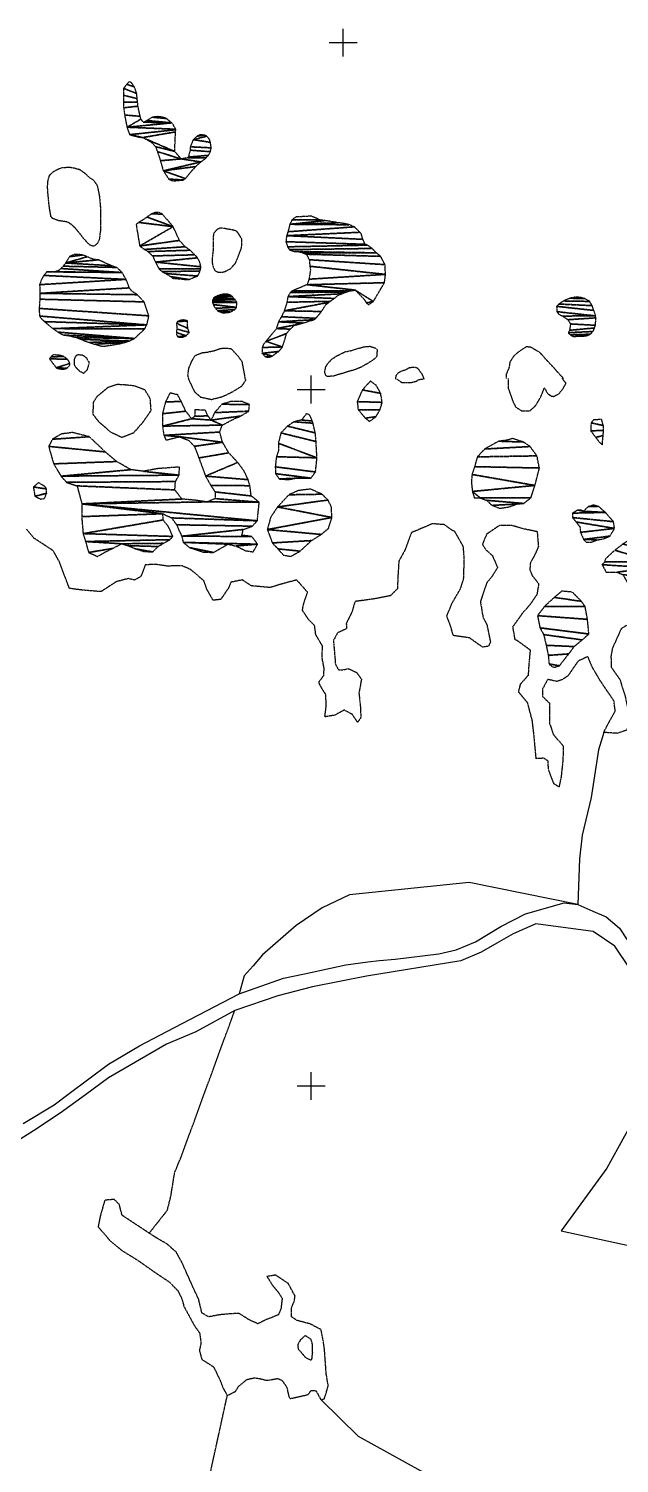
# Model space of a CAD drawing. Header units: metres. Extents: x 619047 to 657292, y 1301217 to 1319844.
# Drawn here: x 652797 to 653645, y 1317189 to 1319248 of the extents above; entities that cross this region are included whole.
import ezdxf

# ---------------------------------------------------------------- set-up
doc = ezdxf.new("R2010")
doc.units = ezdxf.units.M
doc.linetypes.add('HIDDEN', pattern=[0.375, 0.25, -0.125])
for name, color, linetype in [('2', 1, 'Continuous'), ('3', 7, 'Continuous'), ('42', 7, 'Continuous')]:
    doc.layers.add(name, color=color, linetype=linetype)

# ---------------------------------------------------------------- blocks, each defined once
blk = doc.blocks.new('COORD')
at = {"layer": '42', "color": 2, "linetype": 'Continuous'}
for p, q in [((-2, 0), (2, 0)), ((0, -2), (0, 2))]:
    blk.add_line(p, q, dxfattribs=at)
blk = doc.blocks.new('COORD$')
at = {"layer": '42', "color": 2, "linetype": 'Continuous'}
blk.add_blockref('COORD', (0, 0), dxfattribs=at)

msp = doc.modelspace()

# ---------------------------------------------------------------- linework, layer by layer
at = {"layer": '2', "color": 1, "linetype": 'Continuous'}
msp.add_line((653216.64573, 1317279.64933), (653270.58573, 1317227.15933), dxfattribs=at)
for points in [[(653622.25373, 1318237.91433), (653614.66473, 1318212.92633), (653604.52273, 1318144.71233), (653591.17273, 1318090.43633), (653587.49573, 1318056.59933), (653585.20073, 1317990.76233), (653429.13773, 1318022.26433), (653257.38173, 1318004.54633), (653218.22073, 1317986.31233), (653180.92073, 1317960.72933), (653132.88973, 1317918.50833), (653119.09873, 1317902.85133), (653106.56573, 1317888.22433), (653099.23673, 1317862.73033)], [(653099.23673, 1317862.73033), (653162.98973, 1317885.05733), (653192.88773, 1317891.49833), (653252.43073, 1317904.37533), (653283.87973, 1317908.54633), (653300.36673, 1317910.51333), (653323.20373, 1317912.55333), (653385.60173, 1317920.12733), (653410.42873, 1317925.74733), (653438.23773, 1317937.24633), (653474.55973, 1317959.51333), (653510.16873, 1317977.45333), (653565.61273, 1317993.33333), (653585.20073, 1317990.76233)], [(653585.20073, 1317990.76233), (653606.89773, 1317981.35433), (653625.78773, 1317973.18533), (653645.02373, 1317956.88933), (653665.18473, 1317926.37333), (653728.94973, 1317814.28333)], [(653716.95373, 1317797.12233), (653690.02173, 1317842.29733), (653659.91073, 1317898.87133), (653638.20573, 1317931.14733), (653606.98073, 1317951.88033), (653525.06373, 1317963.14033), (653492.21073, 1317948.53533), (653468.99073, 1317935.56433), (653446.27873, 1317922.60033), (653417.46673, 1317910.07433), (653282.08273, 1317887.94433), (653204.53473, 1317872.57433), (653154.89673, 1317859.80933), (653092.90673, 1317838.77333)], [(652789.45273, 1317676.49233), (652833.59773, 1317703.16933), (652855.25673, 1317719.42533), (652911.66873, 1317761.74233), (652956.32473, 1317788.17033), (653006.57373, 1317814.15433), (653099.23673, 1317862.73033)], [(653092.90673, 1317838.77333), (653036.86873, 1317808.14833), (652995.16473, 1317790.13933), (652911.63873, 1317742.17633), (652878.64473, 1317717.65933), (652842.37273, 1317691.07233), (652804.30773, 1317665.73633), (652760.93073, 1317638.56033), (652693.67973, 1317611.11033), (652652.29373, 1317587.51433), (652621.03373, 1317566.82933), (652592.36073, 1317542.10833), (652570.09173, 1317512.63233), (652530.18673, 1317470.50433), (652497.73573, 1317442.94433), (652469.23473, 1317425.34033), (652436.41673, 1317407.68633), (652401.74773, 1317396.36333), (652369.03573, 1317391.67033), (652330.70073, 1317389.96133), (652279.55773, 1317397.76133)], [(653716.95373, 1317797.12233), (653677.37373, 1317704.43233), (653626.86673, 1317612.12533), (653561.34573, 1317522.18833), (653660.36573, 1317500.96233)], [(653715.41173, 1317487.61333), (653721.25873, 1317198.26333), (653725.75673, 1317138.09433), (653729.39273, 1317064.44733), (653603.88073, 1317067.58633), (653529.55273, 1317125.94133), (653360.56573, 1317177.11533), (653270.58573, 1317227.15933)]]:
    msp.add_lwpolyline(points, dxfattribs=at)
at = {"layer": '3', "color": 30, "linetype": 'HIDDEN'}
for p, q in [((652966.57073, 1316758.43133), (653082.20673, 1317285.98933)), ((653209.38373, 1317292.77933), (653216.64573, 1317279.64933))]:
    msp.add_line(p, q, dxfattribs=at)
for points in [[(652840.41973, 1318972.44033), (652837.36373, 1318973.55533), (652831.76073, 1318975.53533), (652829.19473, 1318978.30733), (652827.57473, 1318987.95533), (652826.48773, 1318995.06633), (652824.78173, 1319013.10533), (652824.19273, 1319021.23833), (652825.10173, 1319031.67333), (652827.32073, 1319038.05333), (652832.85173, 1319043.19433), (652839.66773, 1319046.82133), (652845.99073, 1319048.91733), (652855.88173, 1319049.52333), (652862.49173, 1319048.31633), (652869.87173, 1319046.35333), (652876.00473, 1319042.09033), (652885.73273, 1319033.79333), (652890.33073, 1319030.78633), (652894.71173, 1319024.21733), (652896.00873, 1319021.43233), (652898.68773, 1319007.47133), (652899.54373, 1318998.07033), (652900.11873, 1318991.46333), (652900.20573, 1318982.81733), (652900.25973, 1318977.47733), (652900.33673, 1318969.84933), (652900.19973, 1318958.40333), (652899.71773, 1318955.85533), (652899.48473, 1318953.81833), (652899.27473, 1318949.49333), (652898.05473, 1318944.64933), (652896.56573, 1318941.32833), (652895.06573, 1318939.02533), (652891.03473, 1318936.18833), (652888.49673, 1318936.16333), (652884.92873, 1318937.65433), (652881.34273, 1318940.92533), (652878.00273, 1318944.96133), (652875.43773, 1318947.73433), (652870.54873, 1318954.29833), (652862.84673, 1318963.12433), (652860.53973, 1318965.39033), (652857.98173, 1318967.39933), (652855.68273, 1318968.90333), (652853.38273, 1318970.40633), (652849.31273, 1318971.38333), (652840.41973, 1318972.44033)], [(653094.04773, 1318911.72733), (653102.46173, 1318932.91733), (653103.15073, 1318940.04533), (653102.83573, 1318946.14533), (653101.28273, 1318949.18233), (653101.28273, 1318949.18233), (653097.41473, 1318955.24833), (653095.36073, 1318957.51633), (653091.03173, 1318959.00033), (653086.71073, 1318959.72033), (653076.28573, 1318961.65333), (653072.22373, 1318961.86733), (653068.68373, 1318960.56133), (653066.16473, 1318958.75633), (653062.90673, 1318954.65533), (653061.93273, 1318950.57733), (653062.00273, 1318943.71133), (653061.87973, 1318930.74033), (653061.40873, 1318927.17533), (653060.71673, 1318920.30133), (653060.27573, 1318913.68533), (653061.08673, 1318908.86133), (653062.13773, 1318905.31133), (653064.72373, 1318900.50433), (653069.30873, 1318898.76933), (653071.59273, 1318898.79133), (653075.39873, 1318898.82833), (653078.69073, 1318899.62433), (653086.51773, 1318903.51533), (653093.29973, 1318910.87233), (653094.04773, 1318911.72733)], [(653027.23873, 1318744.05233), (653025.62873, 1318751.34733), (653027.05373, 1318761.02533), (653031.01873, 1318770.47333), (653036.00873, 1318778.91433), (653045.86373, 1318783.08033), (653053.46873, 1318783.91733), (653063.59773, 1318786.05133), (653071.94073, 1318789.18533), (653079.29473, 1318789.76533), (653087.42173, 1318789.08233), (653093.06673, 1318783.03433), (653097.68573, 1318777.99233), (653103.09173, 1318770.41633), (653107.93273, 1318744.37033)], [(653234.75773, 1318749.58033), (653225.62973, 1318748.72733), (653223.57973, 1318750.74233), (653222.01073, 1318755.30433), (653223.45873, 1318762.69333), (653226.20573, 1318767.04433), (653231.97573, 1318773.71233), (653239.03373, 1318778.35933), (653250.90173, 1318784.32533), (653261.53773, 1318786.46333), (653269.37873, 1318789.08333), (653277.72973, 1318791.45433), (653286.85673, 1318792.30633), (653295.00473, 1318789.58833), (653297.30873, 1318787.57633), (653296.39973, 1318777.14133), (653291.62173, 1318772.77033), (653284.81473, 1318768.38033), (653277.24573, 1318763.98333), (653273.20673, 1318761.90933), (653267.14273, 1318759.30633), (653234.75773, 1318749.58033)], [(653482.74273, 1318745.84733), (653482.92973, 1318751.50133), (653482.91973, 1318752.51833), (653485.39573, 1318758.64633), (653486.64573, 1318760.43833), (653488.32173, 1318770.37333), (653494.82173, 1318780.10133), (653503.88673, 1318787.05633), (653511.70473, 1318791.96433), (653517.54873, 1318791.25933), (653530.31273, 1318783.75433), (653538.01573, 1318774.92933), (653544.17273, 1318768.37733), (653551.35473, 1318760.81833), (653554.43873, 1318757.03333), (653564.44673, 1318746.17033)], [(652873.06873, 1318755.44833), (652875.62673, 1318753.43833), (652881.34673, 1318758.53533), (652883.92673, 1318766.60033), (652883.75473, 1318769.82533), (652881.86273, 1318771.76133), (652881.51873, 1318774.01933), (652878.68873, 1318776.86533), (652874.34973, 1318779.36633), (652868.50573, 1318780.07233), (652865.21973, 1318778.76833), (652863.71773, 1318776.71933), (652862.23373, 1318772.89033), (652862.56473, 1318765.26333), (652865.13873, 1318761.72833), (652867.93173, 1318758.85833), (652871.02773, 1318755.79333), (652873.06873, 1318755.44833), (652873.09173, 1318755.31033)], [(653324.14673, 1318745.22233), (653324.33673, 1318749.94833), (653328.34773, 1318754.81933), (653332.13273, 1318756.89133), (653338.70973, 1318758.99033), (653342.99773, 1318761.57533), (653348.06573, 1318762.38833), (653353.65273, 1318761.93433), (653355.95773, 1318759.92233), (653360.84573, 1318753.35733), (653361.36273, 1318752.34533), (653364.48873, 1318745.38133)], [(652910.97973, 1318733.14833), (652895.12773, 1318720.00833), (652889.63673, 1318711.56033), (652889.32273, 1318694.53133), (652897.82873, 1318683.70333), (652915.01273, 1318669.16133), (652930.59173, 1318661.71733), (652948.04273, 1318668.26933), (652961.33173, 1318683.41233), (652972.82573, 1318700.06033)], [(652972.82573, 1318700.06033), (652971.61273, 1318717.32533), (652964.10773, 1318729.43633), (652949.05473, 1318735.36233), (652935.57673, 1318736.73233), (652924.39373, 1318737.36733), (652910.97973, 1318733.14833)], [(653026.92473, 1318744.05133), (653034.74273, 1318727.44833), (653043.72473, 1318719.42033), (653059.51173, 1318716.04333), (653074.20073, 1318719.76833), (653086.33073, 1318725.24333), (653095.41473, 1318730.42933), (653103.48373, 1318735.60333), (653109.20473, 1318744.37533)], [(653325.33373, 1318745.22733), (653332.79273, 1318740.25833), (653339.14473, 1318740.07633), (653345.74873, 1318740.15233), (653353.59773, 1318742.27433), (653356.62273, 1318744.34233), (653363.17473, 1318745.37633)], [(653485.35473, 1318745.85833), (653485.28973, 1318731.83833), (653491.85073, 1318713.36433), (653495.75373, 1318705.27733), (653504.45173, 1318699.78633), (653516.39173, 1318699.66933), (653524.93873, 1318707.38933), (653532.16173, 1318719.92333), (653537.09573, 1318732.68433), (653541.76373, 1318724.35233), (653547.13773, 1318720.85633), (653550.69873, 1318720.38933), (653558.27373, 1318724.28733), (653564.28173, 1318731.97933), (653568.26473, 1318739.13933), (653562.81973, 1318746.16333)], [(653622.25373, 1318237.91433), (653629.46173, 1318251.71833), (653638.92073, 1318268.59633), (653636.97473, 1318283.31233), (653623.80173, 1318302.47233), (653616.30573, 1318313.82133), (653605.42473, 1318332.50033), (653599.67173, 1318346.91833), (653585.52473, 1318340.14933), (653578.52673, 1318330.16033), (653571.03273, 1318319.14833), (653562.46173, 1318313.45933), (653555.37673, 1318311.09233), (653541.88173, 1318313.98633), (653534.66773, 1318300.69133), (653534.54173, 1318289.50933), (653544.55673, 1318279.96833), (653544.63373, 1318251.00233), (653550.15273, 1318234.80333), (653564.31273, 1318218.19433), (653563.76873, 1318199.13133), (653561.25973, 1318174.20033), (653558.12373, 1318159.68133), (653550.95973, 1318164.17333), (653543.10573, 1318184.66533), (653542.45873, 1318196.85433), (653536.31673, 1318200.85033), (653525.40173, 1318200.21733), (653522.49973, 1318231.94633), (653519.95873, 1318254.27733), (653513.31273, 1318280.11933), (653500.17773, 1318295.97733), (653503.09473, 1318307.44533), (653514.37773, 1318320.27933), (653515.45573, 1318337.06133), (653517.27273, 1318355.88533), (653498.31973, 1318369.64433), (653495.25773, 1318370.87933), (653491.99473, 1318389.64533), (653505.99673, 1318409.11733), (653517.27673, 1318422.20533), (653527.02173, 1318436.29133), (653529.39273, 1318451.05633), (653520.63073, 1318462.13633), (653516.71973, 1318470.98533), (653517.60773, 1318482.17533), (653523.08973, 1318491.38633), (653529.03473, 1318504.66733), (653527.26673, 1318525.99133), (653504.35173, 1318530.81133), (653490.07673, 1318535.22133), (653472.30173, 1318534.76433), (653454.40673, 1318522.61733), (653448.22373, 1318508.06233), (653452.62473, 1318500.74433), (653462.63473, 1318491.71133), (653469.94273, 1318474.51633), (653461.95773, 1318461.97433), (653454.44373, 1318452.74033), (653445.35473, 1318425.70233), (653449.17173, 1318402.87733), (653454.62073, 1318392.77533), (653459.73073, 1318367.93233), (653457.00973, 1318361.54933), (653448.38673, 1318360.43433), (653429.69373, 1318373.68733), (653406.54173, 1318376.98033), (653401.51873, 1318394.20133), (653397.08173, 1318404.56833), (653404.24373, 1318422.43733), (653417.19473, 1318444.94533), (653421.35273, 1318458.96833), (653422.30273, 1318486.93033), (653420.82673, 1318504.95433), (653408.64373, 1318526.41333), (653403.79173, 1318528.64433), (653393.79973, 1318536.15333), (653376.51273, 1318537.48033), (653346.43273, 1318524.68533), (653336.81873, 1318499.16633), (653328.35773, 1318483.82333), (653327.06673, 1318463.48033), (653326.27173, 1318444.16033), (653316.22573, 1318434.13533), (653290.88173, 1318429.27233), (653265.51973, 1318425.93333), (653260.86873, 1318410.63433), (653252.92773, 1318394.28033), (653253.26873, 1318386.66133), (653240.37973, 1318380.92433), (653234.40973, 1318369.92933), (653235.85973, 1318354.19233), (653237.33573, 1318336.16833), (653241.23773, 1318328.08233), (653247.59273, 1318327.64633), (653255.95373, 1318329.52033), (653267.95673, 1318323.81333), (653274.67073, 1318314.23433), (653271.08773, 1318294.37433), (653273.36573, 1318272.80233), (653273.77373, 1318259.33933), (653269.28073, 1318252.42733), (653261.53073, 1318263.77333), (653250.02973, 1318269.99433), (653236.39673, 1318262.72333), (653222.20073, 1318260.27433), (653224.06173, 1318275.28733), (653223.61273, 1318292.30633), (653218.44373, 1318300.12433), (653213.25373, 1318309.72133), (653220.50873, 1318319.45933), (653221.15173, 1318329.88533), (653218.18073, 1318345.35133), (653218.75073, 1318362.12833), (653209.17073, 1318378.02633), (653207.49673, 1318391.22033), (653198.75973, 1318400.01433), (653189.97073, 1318413.38033), (653191.40773, 1318421.02033), (653197.29373, 1318439.38233), (653181.85573, 1318456.73833), (653163.62173, 1318451.95633), (653143.37173, 1318445.88033), (653116.41873, 1318448.36733), (653103.87573, 1318456.86333), (653087.40273, 1318453.62533), (653084.19173, 1318445.71233), (653072.70073, 1318428.81033), (653061.79173, 1318427.66933), (653052.97673, 1318443.32233), (653048.77373, 1318455.47033), (653029.53773, 1318471.76733), (653017.02873, 1318477.21433), (652995.44473, 1318476.71333), (652978.65073, 1318479.31633), (652964.43773, 1318478.39133), (652958.02573, 1318461.54833), (652948.93873, 1318456.61633), (652940.02373, 1318458.80133), (652922.80273, 1318454.28433), (652901.12173, 1318440.06133), (652881.29173, 1318441.61333), (652865.77973, 1318443.21433), (652855.60073, 1318444.87633), (652849.83873, 1318460.05633), (652840.93373, 1318483.58633), (652832.37873, 1318498.73433), (652805.25173, 1318516.46433), (652794.17773, 1318529.80533)], [(653712.44873, 1318413.51033), (653690.65373, 1318409.19533), (653665.63573, 1318397.98333), (653647.47473, 1318386.84933), (653634.83973, 1318359.00833), (653632.68773, 1318347.29533), (653633.12173, 1318331.54633), (653645.51473, 1318313.90133), (653653.16173, 1318289.34133), (653659.33373, 1318260.44433), (653655.74273, 1318241.34633), (653641.31873, 1318236.60733), (653622.25373, 1318237.91433)], [(652970.06973, 1317518.98433), (652996.11073, 1317551.80633), (653001.21173, 1317572.19233), (653006.66673, 1317606.05033), (653016.30673, 1317629.28333), (653092.90673, 1317838.77333)], [(652970.06973, 1317518.98433), (652931.16773, 1317544.71133), (652927.17773, 1317560.42033), (652919.73173, 1317567.44933), (652906.28273, 1317566.27933), (652899.69273, 1317542.82733), (652896.81073, 1317528.31033), (652912.77473, 1317509.43633), (652930.98373, 1317494.14433), (652954.00573, 1317479.92433), (652982.17173, 1317460.17233), (652999.06473, 1317448.93133), (653011.40273, 1317436.11333), (653017.12673, 1317424.23633), (653020.04273, 1317413.59733), (653026.52773, 1317401.72933), (653034.57173, 1317386.82933), (653042.57573, 1317375.48633), (653044.51073, 1317361.78733), (653042.10173, 1317350.32533), (653045.80173, 1317337.66233), (653062.43173, 1317327.18033), (653071.01673, 1317309.49233), (653076.50673, 1317295.83333), (653082.20673, 1317285.98933)], [(653216.64573, 1317279.64933), (653221.45073, 1317281.48233), (653227.08573, 1317299.58833), (653224.08873, 1317317.34033), (653223.17573, 1317330.54333), (653221.65973, 1317352.12433), (653220.00473, 1317363.53933), (653216.76273, 1317380.52733), (653200.92073, 1317388.73133), (653182.32273, 1317393.60033), (653174.13273, 1317399.09733), (653174.24073, 1317411.80333), (653178.19973, 1317420.99633), (653179.37973, 1317428.88633), (653169.77973, 1317446.56333), (653151.60573, 1317458.80633), (653138.92773, 1317456.88233), (653147.20273, 1317444.01833), (653155.18573, 1317434.45433), (653160.87773, 1317425.37133), (653159.25973, 1317411.37733), (653155.56073, 1317401.67933), (653137.85873, 1317394.87033), (653126.24273, 1317388.89333), (653112.96673, 1317394.84033), (653099.14773, 1317403.82933), (653084.67773, 1317403.15633), (653070.46973, 1317401.72333), (653055.26373, 1317398.75433), (653045.80073, 1317404.49033), (653041.00273, 1317424.25533), (653032.92873, 1317441.69533), (653017.54973, 1317476.07633), (653008.98873, 1317491.73333), (652995.64673, 1317503.52333), (652980.81773, 1317511.99233), (652970.06973, 1317518.98433)], [(653194.08573, 1317371.85133), (653186.95973, 1317365.70333), (653183.22873, 1317358.79933), (653183.80673, 1317352.70733), (653190.49673, 1317345.16133), (653194.35873, 1317340.63133), (653201.25673, 1317337.15333), (653203.53673, 1317337.68733), (653204.69573, 1317347.35633), (653204.36373, 1317354.21333), (653204.29973, 1317359.80233), (653202.18973, 1317366.63933), (653194.08573, 1317371.85133)], [(653082.20673, 1317285.98933), (653094.07673, 1317291.96933), (653099.06573, 1317299.90333), (653110.13873, 1317308.92333), (653120.77973, 1317311.33133), (653129.17473, 1317310.15733), (653138.09273, 1317307.71833), (653144.68673, 1317308.55533), (653154.31773, 1317310.44433), (653160.44173, 1317307.97333), (653167.67173, 1317297.63833), (653169.01973, 1317290.79333), (653170.61673, 1317284.45933), (653172.17573, 1317281.42733), (653198.26973, 1317287.31633), (653202.52073, 1317293.20933), (653209.38373, 1317292.77933), (653209.38373, 1317292.77933)]]:
    msp.add_lwpolyline(points, dxfattribs=at)

# ---------------------------------------------------------------- block references
at = {"layer": '42', "color": 1, "linetype": 'Continuous', "xscale": 10, "yscale": 10}
for p in [(653248.56473, 1319228.24733), (653202.60373, 1318730.38433), (653202.60373, 1317730.38433)]:
    msp.add_blockref('COORD$', p, dxfattribs=at)

# ---------------------------------------------------------------- meshes
at = {"layer": '3', "color": 30, "linetype": 'HIDDEN'}
mesh = msp.add_polyface(dxfattribs=at)
corners = [(653049.55473, 1319095.41533), (653039.16373, 1319094.04233), (653052.61573, 1319093.92033), (653033.37973, 1319088.89933), (653058.03473, 1319085.07233), (653059.12873, 1319077.19833), (653028.91473, 1319078.68333), (653057.91673, 1319071.59233), (653028.96373, 1319073.85133), (653055.17673, 1319066.47933), (653026.27273, 1319063.90733), (653051.66373, 1319062.62933), (653025.52173, 1319062.88233), (653044.36073, 1319056.96333), (653015.89473, 1319061.26233), (652990.43573, 1319044.22833), (653037.06973, 1319050.27933), (653022.01673, 1319033.09333), (653018.99273, 1319031.02933), (652998.16973, 1319032.35133), (652994.75173, 1319119.29333), (652974.68473, 1319121.13133), (653002.42873, 1319113.01033), (652967.11873, 1319116.47933), (652948.86773, 1319164.62133), (652937.91773, 1319168.32833), (652952.26373, 1319154.99033), (652933.40673, 1319162.68933), (652952.84373, 1319147.87533), (652932.99973, 1319152.76733), (652953.40273, 1319142.79433), (652933.35673, 1319142.59833), (652953.96873, 1319136.95033), (652933.43573, 1319134.71533), (652957.16073, 1319122.48533), (652934.81073, 1319124.30133), (652958.21673, 1319118.42733), (652938.28673, 1319106.78733), (653008.10373, 1319103.91133), (653008.36573, 1319103.15033), (652941.94673, 1319096.14233), (653007.88873, 1319100.09433), (652961.02173, 1319092.00533), (653006.64873, 1319072.10733), (652965.10273, 1319090.01133), (652979.17173, 1319078.95933), (652981.78173, 1319071.86333), (652961.55973, 1319114.13633), (652985.97573, 1319058.68033), (653003.26973, 1319029.85833), (653007.58373, 1319029.90033), (653031.54373, 1319044.63033), (653040.08073, 1319053.61533), (653056.72473, 1319089.12833), (653043.45973, 1319095.86433), (653003.96673, 1319111.50033), (652988.13073, 1319121.51733), (652982.03573, 1319121.96633), (652962.82873, 1319114.14933), (652945.00473, 1319170.17833), (652941.68273, 1319172.43433), (652955.68873, 1319092.46233), (652973.52773, 1319085.00733), (652984.39173, 1319064.76833)]
mesh.append_faces([[corners[k] for k in face] for face in [(1, 0, 54), (18, 19, 49, 50), (21, 20, 56, 57), (25, 24, 59, 60), (42, 40, 61)]], dxfattribs={"vtx0": -1, "color": 30})
mesh.append_faces([[corners[k] for k in face] for face in [(2, 3, 4, 53), (13, 15, 16, 52), (16, 15, 17, 51), (22, 37, 38, 55)]], dxfattribs={"vtx0": -1, "vtx1": -1, "color": 30})
mesh.append_faces([[corners[k] for k in face] for face in [(36, 37, 22, 47), (39, 40, 42, 41)]], dxfattribs={"vtx0": -1, "vtx1": -1, "vtx2": -1, "color": 30})
mesh.append_faces([[corners[k] for k in face] for face in [(13, 14, 48, 15)]], dxfattribs={"vtx0": -1, "vtx1": -1, "vtx3": -1, "color": 30})
mesh.append_faces([[corners[k] for k in face] for face in [(0, 1, 3, 2), (4, 3, 6, 5), (5, 6, 8, 7), (7, 8, 10, 9), (9, 10, 12, 11), (11, 12, 14, 13), (17, 15, 19, 18), (20, 21, 23, 22), (24, 25, 27, 26), (26, 27, 29, 28), (28, 29, 31, 30), (30, 31, 33, 32), (32, 33, 35, 34), (34, 35, 37, 36), (38, 37, 40, 39), (41, 42, 44, 43), (43, 45, 46, 14)]], dxfattribs={"vtx0": -1, "vtx2": -1, "color": 30})
mesh.append_faces([[corners[k] for k in face] for face in [(22, 23, 58, 47), (43, 44, 62, 45), (14, 46, 63, 48)]], dxfattribs={"vtx0": -1, "vtx3": -1, "color": 30})
mesh = msp.add_polyface(dxfattribs=at)
corners = [(652989.03373, 1318982.16133), (652973.55273, 1318982.26433), (653004.44373, 1318964.00133), (652966.99873, 1318977.87633), (652955.14973, 1318970.13133), (652956.50673, 1318936.32033), (653013.52573, 1318944.25433), (653021.73873, 1318935.17933), (652963.40973, 1318931.30133), (653028.89473, 1318930.16233), (652968.51573, 1318928.30033), (653035.55973, 1318923.61533), (652974.92373, 1318922.00533), (653039.40973, 1318919.33033), (652979.07373, 1318913.14433), (653044.36173, 1318906.40833), (653044.13673, 1318903.60933), (652984.24873, 1318903.27733), (653043.15473, 1318900.29333), (652988.60173, 1318899.50433), (653039.67473, 1318893.13833), (652993.95873, 1318896.75933), (653026.78173, 1318888.18033), (653001.10973, 1318892.25233), (653013.82773, 1318889.32433), (653022.72173, 1318888.14033), (653042.25173, 1318914.27133), (653008.07373, 1318956.40733), (652983.68173, 1318984.39833), (652978.86073, 1318984.35033), (652962.71873, 1318974.52833), (652951.37173, 1318967.29633), (653004.94473, 1318889.49233)]
mesh.append_faces([[corners[k] for k in face] for face in [(1, 0, 28, 29), (24, 23, 32)]], dxfattribs={"vtx0": -1, "color": 30})
mesh.append_faces([[corners[k] for k in face] for face in [(2, 5, 6, 27), (13, 14, 15, 26), (22, 23, 24, 25)]], dxfattribs={"vtx0": -1, "vtx1": -1, "color": 30})
mesh.append_faces([[corners[k] for k in face] for face in [(0, 1, 3, 2), (6, 5, 8, 7), (7, 8, 10, 9), (9, 10, 12, 11), (11, 12, 14, 13), (15, 14, 17, 16), (16, 17, 19, 18), (18, 19, 21, 20), (20, 21, 23, 22)]], dxfattribs={"vtx0": -1, "vtx2": -1, "color": 30})
mesh.append_faces([[corners[k] for k in face] for face in [(2, 3, 30, 4), (2, 4, 31, 5)]], dxfattribs={"vtx0": -1, "vtx3": -1, "color": 30})
mesh = msp.add_polyface(dxfattribs=at)
corners = [(653258.64373, 1318871.88533), (653175.65973, 1318871.83533), (653252.31773, 1318870.04333), (653172.63773, 1318869.51733), (653246.75873, 1318867.69933), (653169.14473, 1318863.63333), (653235.40673, 1318860.97633), (653230.11873, 1318856.85533), (653167.70473, 1318855.48133), (653227.85073, 1318855.30733), (653164.02173, 1318843.23833), (653217.32473, 1318842.23433), (653209.30273, 1318832.49233), (653159.79273, 1318834.80433), (653206.27773, 1318830.42733), (653155.55373, 1318827.38833), (653190.33773, 1318825.69433), (653184.01273, 1318823.85133), (653152.60673, 1318817.69533), (653172.66273, 1318816.87433), (653167.39573, 1318810.71933), (653137.56673, 1318799.23733), (653161.50173, 1318791.33333), (653132.07173, 1318790.53633), (653155.98373, 1318784.92133), (653132.15673, 1318782.14533), (653146.91573, 1318778.22033), (653137.02973, 1318777.10633), (653215.23273, 1318973.69533), (653174.88173, 1318973.80833), (653222.09473, 1318972.74533), (653171.90073, 1318967.42133), (653241.41273, 1318969.62833), (653257.17673, 1318966.73033), (653264.56573, 1318963.75133), (653169.21773, 1318956.71433), (653272.51173, 1318955.94533), (653167.24473, 1318951.09933), (653276.67473, 1318945.81333), (653280.04573, 1318938.72533), (653166.31673, 1318942.44433), (653283.35673, 1318937.48633), (653168.67473, 1318935.09133), (653289.74973, 1318932.71733), (653170.99973, 1318931.04533), (653296.15773, 1318926.42133), (653178.89473, 1318928.32533), (653190.33173, 1318926.65733), (653302.29973, 1318921.39533), (653195.68373, 1318924.42033), (653308.51073, 1318909.50333), (653199.82273, 1318916.57733), (653309.15973, 1318895.52233), (653200.67973, 1318907.17633), (653199.34473, 1318888.59833), (653307.75773, 1318883.55633), (653196.63373, 1318880.68733), (653291.78773, 1318856.69633), (653265.73873, 1318872.97233), (653281.65873, 1318854.56233), (653284.98273, 1318852.05233), (653278.30373, 1318860.12533), (653241.45073, 1318865.61333), (653223.57073, 1318851.95933), (653197.92973, 1318827.80233), (653178.19173, 1318822.26933), (653163.95673, 1318799.49533), (653152.70573, 1318782.85433), (653141.35073, 1318776.38533), (653134.97873, 1318779.12133), (653135.30573, 1318796.92633), (653201.49973, 1318901.33533), (653184.73373, 1318928.12833), (653180.67673, 1318977.93433), (653202.99673, 1318979.17033), (653230.22773, 1318971.55333), (653251.32473, 1318968.19933), (653274.56773, 1318953.42233)]
mesh.append_faces([[corners[k] for k in face] for face in [(26, 27, 68), (29, 28, 74, 73), (57, 59, 60)]], dxfattribs={"vtx0": -1, "color": 30})
mesh.append_faces([[corners[k] for k in face] for face in [(4, 5, 6, 62), (9, 10, 11, 63), (14, 15, 16, 64), (17, 18, 19, 65), (20, 21, 22, 66), (24, 25, 26, 67), (30, 31, 32, 75), (32, 31, 33, 76), (36, 37, 38, 77)]], dxfattribs={"vtx0": -1, "vtx1": -1, "color": 30})
mesh.append_faces([[corners[k] for k in face] for face in [(55, 56, 58, 57)]], dxfattribs={"vtx0": -1, "vtx1": -1, "vtx2": -1, "color": 30})
mesh.append_faces([[corners[k] for k in face] for face in [(0, 1, 3, 2), (1, 0, 58, 56), (2, 3, 5, 4), (6, 5, 8, 7), (7, 8, 10, 9), (11, 10, 13, 12), (12, 13, 15, 14), (16, 15, 18, 17), (19, 18, 21, 20), (22, 23, 25, 24), (28, 29, 31, 30), (33, 31, 35, 34), (34, 35, 37, 36), (38, 37, 40, 39), (39, 40, 42, 41), (41, 42, 44, 43), (43, 44, 46, 45), (45, 47, 49, 48), (48, 49, 51, 50), (50, 51, 53, 52), (52, 54, 56, 55)]], dxfattribs={"vtx0": -1, "vtx2": -1, "color": 30})
mesh.append_faces([[corners[k] for k in face] for face in [(22, 21, 70, 23), (26, 25, 69, 27), (45, 46, 72, 47), (52, 53, 71, 54), (57, 58, 61, 59)]], dxfattribs={"vtx0": -1, "vtx3": -1, "color": 30})
mesh = msp.add_polyface(dxfattribs=at)
corners = [(652874.16173, 1318923.30733), (652855.66073, 1318920.83733), (652881.03873, 1318920.83133), (652850.16873, 1318911.88233), (652897.32473, 1318916.41333), (652915.68273, 1318907.94633), (652923.57473, 1318905.48033), (652846.66273, 1318907.27033), (652931.26173, 1318898.18033), (652843.39773, 1318903.93233), (652834.56273, 1318899.26833), (652822.88973, 1318899.15333), (652936.94473, 1318888.31733), (652818.88173, 1318894.02833), (652812.92473, 1318880.74533), (652941.63573, 1318876.15633), (652813.05173, 1318868.28533), (652952.90073, 1318866.34833), (652962.90273, 1318856.01933), (652813.13573, 1318859.89333), (652969.70373, 1318835.99533), (652812.25473, 1318846.66033), (652966.78973, 1318822.99633), (652812.61973, 1318835.72833), (652819.80673, 1318827.66133), (652832.34373, 1318817.61133), (652963.80073, 1318817.37233), (652948.96873, 1318803.49433), (652839.49973, 1318812.59533), (652847.66373, 1318808.35133), (652866.47973, 1318804.72133), (652941.39273, 1318799.85933), (652872.84873, 1318802.24033), (652884.31373, 1318797.77433), (652933.54973, 1318797.49433), (652891.95273, 1318795.30633), (652965.53873, 1318821.20433), (652929.50273, 1318796.18233), (652903.65873, 1318792.11533), (652877.69373, 1318799.99833), (652854.26873, 1318807.65333), (652844.60573, 1318809.59333), (652825.43573, 1318823.13833), (652815.44973, 1318831.94133), (652816.13673, 1318889.42333), (652827.45773, 1318899.19833), (652839.62473, 1318900.58933), (652862.47873, 1318924.21033), (652868.06173, 1318924.26433), (652890.72273, 1318916.85733), (652905.48373, 1318912.67833), (652944.98073, 1318871.61133)]
mesh.append_faces([[corners[k] for k in face] for face in [(1, 0, 48, 47), (34, 35, 38, 37)]], dxfattribs={"vtx0": -1, "color": 30})
mesh.append_faces([[corners[k] for k in face] for face in [(2, 3, 4, 49), (4, 3, 5, 50), (15, 16, 17, 51), (22, 25, 26, 36)]], dxfattribs={"vtx0": -1, "vtx1": -1, "color": 30})
mesh.append_faces([[corners[k] for k in face] for face in [(0, 1, 3, 2), (5, 3, 7, 6), (6, 7, 9, 8), (8, 11, 13, 12), (12, 14, 16, 15), (17, 16, 19, 18), (18, 19, 21, 20), (20, 21, 23, 22), (26, 25, 28, 27), (27, 30, 32, 31), (31, 33, 35, 34)]], dxfattribs={"vtx0": -1, "vtx2": -1, "color": 30})
mesh.append_faces([[corners[k] for k in face] for face in [(8, 9, 46, 10), (8, 10, 45, 11), (12, 13, 44, 14), (22, 23, 43, 24), (22, 24, 42, 25), (27, 28, 41, 29), (27, 29, 40, 30), (31, 32, 39, 33)]], dxfattribs={"vtx0": -1, "vtx3": -1, "color": 30})
mesh = msp.add_polyface(dxfattribs=at)
corners = [(653085.88073, 1318866.12433), (653075.97473, 1318867.04533), (653072.17573, 1318866.24433), (653087.92373, 1318864.87333), (653070.65873, 1318865.72133), (653065.35073, 1318863.63433), (653089.71273, 1318863.61933), (653062.32573, 1318861.57033), (653091.52073, 1318860.58533), (653061.83373, 1318860.04033), (653093.56573, 1318859.07933), (653061.08873, 1318858.50633), (653095.88573, 1318855.54133), (653060.84773, 1318857.23233), (653095.88773, 1318855.28733), (653060.87073, 1318854.94433), (653095.45273, 1318848.16233), (653062.16773, 1318852.15933), (653065.26673, 1318846.84933), (653092.94873, 1318844.83133), (653067.83773, 1318843.56833), (653086.38473, 1318841.46133), (653075.48373, 1318840.33733), (653080.79373, 1318867.34633), (653078.50973, 1318867.32433), (653073.69573, 1318866.51433), (653068.88973, 1318864.94133), (653063.46473, 1318849.37433), (653071.40773, 1318841.82333), (653082.33173, 1318840.65833), (653090.67473, 1318843.79133)]
mesh.append_faces([[corners[k] for k in face] for face in [(1, 0, 23, 24), (21, 22, 29)]], dxfattribs={"vtx0": -1, "color": 30})
mesh.append_faces([[corners[k] for k in face] for face in [(19, 20, 21, 30)]], dxfattribs={"vtx0": -1, "vtx1": -1, "color": 30})
mesh.append_faces([[corners[k] for k in face] for face in [(0, 2, 4, 3), (3, 5, 7, 6), (6, 7, 9, 8), (8, 9, 11, 10), (10, 11, 13, 12), (12, 13, 15, 14), (14, 15, 17, 16), (16, 18, 20, 19)]], dxfattribs={"vtx0": -1, "vtx2": -1, "color": 30})
mesh.append_faces([[corners[k] for k in face] for face in [(0, 1, 25, 2), (3, 4, 26, 5), (16, 17, 27, 18), (21, 20, 28, 22)]], dxfattribs={"vtx0": -1, "vtx3": -1, "color": 30})
mesh = msp.add_polyface(dxfattribs=at)
corners = [(653595.26273, 1318860.68533), (653573.93973, 1318861.23933), (653602.15473, 1318856.68333), (653564.58973, 1318857.33333), (653605.76873, 1318850.61533), (653558.03573, 1318852.94533), (653608.12273, 1318843.77233), (653554.77073, 1318849.60733), (653610.73973, 1318835.91333), (653555.10173, 1318841.98133), (653563.28573, 1318835.70333), (653611.27573, 1318833.12133), (653570.95273, 1318830.43833), (653610.36873, 1318822.43133), (653574.56673, 1318824.36933), (653609.13873, 1318818.60433), (653573.39073, 1318815.20233), (653606.90573, 1318813.49633), (653571.39373, 1318811.87733), (653603.13873, 1318809.64533), (653574.21573, 1318808.85333), (653599.09673, 1318807.82533), (653578.55573, 1318806.35233), (653595.29573, 1318807.27933), (653594.28273, 1318807.01533), (653596.31073, 1318807.28933), (653588.90073, 1318862.40333), (653581.79073, 1318862.84233), (653557.93173, 1318838.19433), (653584.89673, 1318806.66833)]
mesh.append_faces([[corners[k] for k in face] for face in [(1, 0, 26, 27), (23, 22, 29, 24)]], dxfattribs={"vtx0": -1, "color": 30})
mesh.append_faces([[corners[k] for k in face] for face in [(21, 22, 23, 25)]], dxfattribs={"vtx0": -1, "vtx1": -1, "color": 30})
mesh.append_faces([[corners[k] for k in face] for face in [(0, 1, 3, 2), (2, 3, 5, 4), (4, 5, 7, 6), (6, 7, 9, 8), (8, 10, 12, 11), (11, 12, 14, 13), (13, 14, 16, 15), (15, 16, 18, 17), (17, 18, 20, 19), (19, 20, 22, 21)]], dxfattribs={"vtx0": -1, "vtx2": -1, "color": 30})
mesh.append_faces([[corners[k] for k in face] for face in [(8, 9, 28, 10)]], dxfattribs={"vtx0": -1, "vtx3": -1, "color": 30})
mesh = msp.add_polyface(dxfattribs=at)
corners = [(653024.84473, 1318828.90533), (653018.23673, 1318829.85833), (653013.17173, 1318828.79133), (653024.84673, 1318828.65133), (653010.39373, 1318827.49233), (653025.46273, 1318817.97633), (653009.40173, 1318825.19433), (653027.80573, 1318812.14933), (653009.73773, 1318817.05933), (653023.03073, 1318807.52533), (653009.28173, 1318811.96833), (653010.86373, 1318806.13433), (653019.75673, 1318830.12733), (653015.44773, 1318829.57633), (653009.31273, 1318808.91733), (653013.91873, 1318805.14733), (653018.48373, 1318805.44633)]
mesh.append_faces([[corners[k] for k in face] for face in [(1, 0, 12), (9, 11, 15, 16)]], dxfattribs={"vtx0": -1, "color": 30})
mesh.append_faces([[corners[k] for k in face] for face in [(0, 2, 4, 3), (3, 4, 6, 5), (5, 6, 8, 7), (7, 8, 10, 9)]], dxfattribs={"vtx0": -1, "vtx2": -1, "color": 30})
mesh.append_faces([[corners[k] for k in face] for face in [(0, 1, 13, 2), (9, 10, 14, 11)]], dxfattribs={"vtx0": -1, "vtx3": -1, "color": 30})
mesh = msp.add_polyface(dxfattribs=at)
corners = [(652846.95773, 1318777.82633), (652828.69473, 1318776.88533), (652853.09073, 1318773.56333), (652826.94473, 1318774.32433), (652856.44873, 1318767.74733), (652836.71873, 1318761.45033), (652852.45873, 1318760.84133), (652849.16973, 1318759.79233), (652840.02973, 1318760.21133), (652832.47073, 1318779.97333), (652840.59573, 1318779.54433), (652856.22073, 1318765.20133), (652845.11573, 1318759.24333)]
mesh.append_faces([[corners[k] for k in face] for face in [(1, 0, 10, 9), (7, 8, 12)]], dxfattribs={"vtx0": -1, "color": 30})
mesh.append_faces([[corners[k] for k in face] for face in [(4, 5, 6, 11)]], dxfattribs={"vtx0": -1, "vtx1": -1, "color": 30})
mesh.append_faces([[corners[k] for k in face] for face in [(0, 1, 3, 2), (2, 3, 5, 4), (6, 5, 8, 7)]], dxfattribs={"vtx0": -1, "vtx2": -1, "color": 30})
mesh = msp.add_polyface(dxfattribs=at)
corners = [(653302.23773, 1318724.66333), (653276.01773, 1318729.69933), (653304.41673, 1318711.72933), (653268.59073, 1318712.84433), (653301.48873, 1318701.27733), (653269.99373, 1318701.17133), (653295.50673, 1318691.29933), (653280.29173, 1318689.09233), (653296.01173, 1318736.02633), (653286.18873, 1318684.33233), (653287.55773, 1318742.28233)]
mesh.append_faces([[corners[k] for k in face] for face in [(1, 0, 8, 10), (6, 7, 9)]], dxfattribs={"vtx0": -1, "color": 30})
mesh.append_faces([[corners[k] for k in face] for face in [(0, 1, 3, 2), (2, 3, 5, 4), (4, 5, 7, 6)]], dxfattribs={"vtx0": -1, "vtx2": -1, "color": 30})
mesh = msp.add_polyface(dxfattribs=at)
corners = [(653054.44773, 1318692.35433), (653035.40373, 1318691.88233), (653113.95373, 1318708.53433), (653074.57673, 1318709.10033), (653113.04473, 1318699.12233), (653063.79273, 1318697.03533), (653101.18673, 1318692.12633), (653059.08873, 1318686.30933), (653016.11173, 1318713.00633), (652993.51173, 1318712.49333), (653022.62073, 1318699.10533), (652989.13473, 1318695.41933), (653031.12673, 1318688.27633), (652989.33873, 1318677.63433), (653074.91973, 1318679.12133), (653071.22273, 1318669.16933), (652991.01273, 1318664.44033), (653075.45473, 1318654.48033), (653013.64273, 1318662.41233), (653034.88173, 1318648.68033), (653084.26373, 1318639.33533), (653041.42173, 1318631.98433), (653097.12273, 1318625.50633), (653050.86373, 1318605.92033), (653112.13673, 1318600.77633), (653114.52173, 1318592.16433), (653058.63973, 1318592.28833), (653116.46773, 1318577.44933), (653064.58573, 1318583.20833), (653128.00073, 1318568.43333), (653064.94973, 1318573.55733), (652989.75973, 1318551.86133), (652873.22073, 1318547.73333), (652990.11573, 1318542.97133), (652875.27773, 1318523.36333), (653004.10273, 1318519.24633), (652999.58373, 1318514.62133), (652878.70973, 1318511.96833), (652930.30873, 1318508.74733), (652917.43173, 1318501.99333), (652883.20673, 1318496.26633), (652982.93173, 1318504.77533), (652939.99073, 1318506.06233), (652975.14573, 1318497.06333), (652950.20173, 1318501.60533), (653062.27773, 1318496.28033), (653027.90773, 1318503.25633), (652884.10173, 1318662.45633), (652831.31073, 1318658.80333), (652907.21073, 1318640.61333), (652825.83973, 1318648.57633), (652923.37073, 1318626.82333), (652832.98473, 1318623.50233), (652943.82473, 1318615.11433), (652843.60073, 1318605.83733), (653013.00273, 1318607.26633), (653007.77373, 1318598.05833), (652851.32173, 1318597.03233), (653006.89473, 1318586.10633), (652866.62073, 1318591.87133), (653017.20373, 1318573.01133), (652873.51973, 1318566.03233), (653052.81173, 1318568.84433), (653125.25773, 1318541.72233), (653002.27373, 1318545.90633), (653117.97973, 1318534.01633), (653009.24473, 1318536.07533), (653105.07973, 1318529.29433), (653016.79773, 1318519.64633), (653117.38673, 1318519.27133), (653125.64173, 1318508.18533), (653018.93173, 1318510.77733), (653094.42973, 1318505.54133), (653083.22273, 1318508.20833), (652990.75273, 1318509.43833), (652961.37773, 1318612.77433), (652997.84773, 1318533.15033), (652961.16673, 1318497.91933), (652907.83273, 1318497.31033), (652895.97173, 1318490.56733), (652843.92573, 1318666.31633), (652859.64773, 1318668.52833), (652982.16173, 1318616.56933), (653013.63073, 1318618.96133), (653036.52873, 1318571.19933), (653026.90973, 1318657.22833), (653001.48373, 1318659.47833), (652994.13873, 1318657.61533), (652999.96973, 1318725.27233), (653011.17673, 1318722.60533), (653035.80673, 1318701.03433), (653050.79973, 1318700.44333), (653086.21873, 1318712.79133), (653102.97773, 1318713.23733), (653090.57273, 1318687.43133), (653106.40773, 1318613.16233), (653103.14373, 1318520.88733), (653119.41673, 1318497.18833), (653108.47573, 1318498.84133), (653047.53873, 1318496.87433)]
mesh.append_faces([[corners[k] for k in face] for face in [(1, 0, 91, 90), (3, 2, 93, 92), (9, 8, 89, 88), (39, 40, 79, 78), (43, 44, 77), (45, 46, 99), (48, 47, 81, 80), (70, 72, 98, 97), (18, 16, 87, 86), (75, 55, 83, 82)]], dxfattribs={"vtx0": -1, "color": 30})
mesh.append_faces([[corners[k] for k in face] for face in [(6, 7, 14, 94), (22, 23, 24, 95), (32, 31, 61), (33, 34, 35, 76), (60, 61, 62, 84), (67, 68, 69, 96)]], dxfattribs={"vtx0": -1, "vtx1": -1, "color": 30})
mesh.append_faces([[corners[k] for k in face] for face in [(15, 16, 18, 17), (36, 37, 38, 74), (53, 54, 55, 75)]], dxfattribs={"vtx0": -1, "vtx1": -1, "vtx2": -1, "color": 30})
mesh.append_faces([[corners[k] for k in face] for face in [(12, 13, 14, 7)]], dxfattribs={"vtx0": -1, "vtx1": -1, "vtx2": -1, "vtx3": -1, "color": 30})
mesh.append_faces([[corners[k] for k in face] for face in [(62, 61, 63, 29), (63, 61, 31, 64), (70, 71, 73, 72)]], dxfattribs={"vtx0": -1, "vtx1": -1, "vtx3": -1, "color": 30})
mesh.append_faces([[corners[k] for k in face] for face in [(0, 1, 12, 7), (2, 3, 5, 4), (4, 5, 7, 6), (8, 9, 11, 10), (10, 11, 13, 12), (14, 13, 16, 15), (17, 19, 21, 20), (20, 21, 23, 22), (24, 23, 26, 25), (25, 26, 28, 27), (27, 28, 30, 29), (29, 30, 62), (31, 32, 34, 33), (35, 34, 37, 36), (38, 37, 40, 39), (41, 42, 44, 43), (42, 41, 74, 38), (46, 45, 73, 71), (47, 48, 50, 49), (49, 50, 52, 51), (51, 52, 54, 53), (55, 54, 57, 56), (56, 57, 59, 58), (58, 59, 61, 60), (63, 64, 66, 65), (65, 66, 68, 67), (69, 68, 71, 70)]], dxfattribs={"vtx0": -1, "vtx2": -1, "color": 30})
mesh.append_faces([[corners[k] for k in face] for face in [(17, 18, 85, 19)]], dxfattribs={"vtx0": -1, "vtx3": -1, "color": 30})
mesh = msp.add_polyface(dxfattribs=at)
corners = [(653204.39373, 1318684.92133), (653188.88073, 1318686.52233), (653205.18973, 1318681.88133), (653177.98973, 1318683.85733), (653208.39773, 1318667.94233), (653168.40873, 1318677.64933), (653209.55573, 1318655.50533), (653159.12173, 1318667.88733), (653210.83873, 1318632.14233), (653155.48073, 1318653.10833), (653152.65373, 1318633.76433), (653208.78573, 1318611.79133), (653151.04173, 1318619.26233), (653202.28073, 1318603.07833), (653151.40873, 1318609.35633), (653179.67773, 1318602.81933), (653156.82973, 1318601.79633), (653195.38573, 1318695.23633), (653199.97173, 1318694.01833), (653187.55073, 1318602.90933), (653170.30173, 1318600.93333), (653155.59973, 1318642.69133)]
mesh.append_faces([[corners[k] for k in face] for face in [(1, 0, 18, 17), (13, 15, 19), (15, 16, 20)]], dxfattribs={"vtx0": -1, "color": 30})
mesh.append_faces([[corners[k] for k in face] for face in [(0, 1, 3, 2), (2, 3, 5, 4), (4, 5, 7, 6), (6, 7, 9, 8), (8, 10, 12, 11), (11, 12, 14, 13)]], dxfattribs={"vtx0": -1, "vtx2": -1, "color": 30})
mesh.append_faces([[corners[k] for k in face] for face in [(13, 14, 16, 15)]], dxfattribs={"vtx0": -1, "vtx2": -1, "vtx3": -1, "color": 30})
mesh.append_faces([[corners[k] for k in face] for face in [(8, 9, 21, 10)]], dxfattribs={"vtx0": -1, "vtx3": -1, "color": 30})
mesh = msp.add_polyface(dxfattribs=at)
corners = [(653621.78973, 1318678.51333), (653604.21973, 1318682.37833), (653622.12473, 1318671.40333), (653603.58773, 1318670.93633), (653621.44673, 1318664.02633), (653610.80673, 1318661.61733), (653615.70773, 1318655.06733), (653607.97973, 1318686.74133), (653619.40473, 1318687.12533), (653620.32773, 1318650.80033)]
mesh.append_faces([[corners[k] for k in face] for face in [(1, 0, 8, 7), (4, 5, 6, 9)]], dxfattribs={"vtx0": -1, "color": 30})
mesh.append_faces([[corners[k] for k in face] for face in [(0, 1, 3, 2), (2, 3, 5, 4)]], dxfattribs={"vtx0": -1, "vtx2": -1, "color": 30})
mesh = msp.add_polyface(dxfattribs=at)
corners = [(653506.99773, 1318654.84033), (653471.67873, 1318655.96133), (653516.72373, 1318648.34533), (653451.48673, 1318644.80433), (653526.52873, 1318634.99033), (653440.94773, 1318633.50333), (653530.03073, 1318617.49733), (653437.04373, 1318619.48333), (653523.71173, 1318592.52333), (653433.36173, 1318608.26133), (653433.89473, 1318583.87433), (653445.17673, 1318574.60133), (653507.49773, 1318566.67433), (653454.36073, 1318571.14933), (653497.60173, 1318565.79933), (653462.06373, 1318563.86833), (653517.81973, 1318574.66933), (653483.09273, 1318657.36233), (653491.44773, 1318659.74433), (653487.48673, 1318561.87233), (653473.03373, 1318559.67433), (653436.54173, 1318574.50233), (653432.47073, 1318597.32433)]
mesh.append_faces([[corners[k] for k in face] for face in [(1, 0, 18, 17), (11, 10, 21), (14, 15, 20, 19)]], dxfattribs={"vtx0": -1, "color": 30})
mesh.append_faces([[corners[k] for k in face] for face in [(8, 10, 11, 16)]], dxfattribs={"vtx0": -1, "vtx1": -1, "vtx2": -1, "color": 30})
mesh.append_faces([[corners[k] for k in face] for face in [(0, 1, 3, 2), (2, 3, 5, 4), (4, 5, 7, 6), (6, 7, 9, 8), (12, 13, 15, 14), (13, 12, 16, 11)]], dxfattribs={"vtx0": -1, "vtx2": -1, "color": 30})
mesh.append_faces([[corners[k] for k in face] for face in [(8, 9, 22, 10)]], dxfattribs={"vtx0": -1, "vtx3": -1, "color": 30})
mesh = msp.add_polyface(dxfattribs=at)
corners = [(652822.98473, 1318587.30633), (652803.89873, 1318590.39133), (652822.79973, 1318581.20633), (652806.08473, 1318576.94933), (652820.40073, 1318591.08833), (652819.83673, 1318573.80333), (652814.25773, 1318572.97733), (652811.45173, 1318596.32233)]
mesh.append_faces([[corners[k] for k in face] for face in [(1, 0, 4, 7), (2, 3, 6, 5)]], dxfattribs={"vtx0": -1, "color": 30})
mesh.append_faces([[corners[k] for k in face] for face in [(0, 1, 3, 2)]], dxfattribs={"vtx0": -1, "vtx2": -1, "color": 30})
mesh = msp.add_polyface(dxfattribs=at)
corners = [(653218.03973, 1318579.88133), (653170.55073, 1318579.08433), (653226.77073, 1318571.59533), (653154.24073, 1318561.61933), (653232.39173, 1318546.50433), (653139.62573, 1318529.18133), (653216.92173, 1318522.18833), (653203.05173, 1318513.39033), (653146.70273, 1318509.95133), (653186.71573, 1318498.21133), (653154.92873, 1318501.40533), (653231.45573, 1318561.73933), (653227.48973, 1318530.94833), (653173.33973, 1318490.69033), (653162.39573, 1318492.59733), (653144.50173, 1318547.02433), (653184.19873, 1318585.08433), (653201.44473, 1318587.31433)]
mesh.append_faces([[corners[k] for k in face] for face in [(1, 0, 17, 16), (9, 10, 14, 13)]], dxfattribs={"vtx0": -1, "color": 30})
mesh.append_faces([[corners[k] for k in face] for face in [(2, 3, 4, 11), (4, 5, 6, 12)]], dxfattribs={"vtx0": -1, "vtx1": -1, "color": 30})
mesh.append_faces([[corners[k] for k in face] for face in [(0, 1, 3, 2), (6, 5, 8, 7), (7, 8, 10, 9)]], dxfattribs={"vtx0": -1, "vtx2": -1, "color": 30})
mesh.append_faces([[corners[k] for k in face] for face in [(4, 3, 15, 5)]], dxfattribs={"vtx0": -1, "vtx3": -1, "color": 30})
mesh = msp.add_polyface(dxfattribs=at)
corners = [(653614.98973, 1318562.31333), (653600.25973, 1318562.14533), (653593.22373, 1318555.45833), (653585.07673, 1318557.14333), (653624.73873, 1318553.78533), (653577.76073, 1318552.74033), (653636.32173, 1318540.45133), (653577.57973, 1318546.38633), (653637.95573, 1318530.81433), (653582.73173, 1318540.09233), (653588.99773, 1318525.17233), (653631.22373, 1318519.81033), (653593.43173, 1318515.05933), (653612.49073, 1318514.26033), (653588.88573, 1318557.18733), (653607.34773, 1318564.25933), (653622.12373, 1318515.89533), (653604.40173, 1318510.86433), (653597.03373, 1318511.03433), (653588.14573, 1318533.03933)]
mesh.append_faces([[corners[k] for k in face] for face in [(1, 0, 15), (3, 2, 14), (13, 12, 18, 17)]], dxfattribs={"vtx0": -1, "color": 30})
mesh.append_faces([[corners[k] for k in face] for face in [(11, 12, 13, 16)]], dxfattribs={"vtx0": -1, "vtx1": -1, "color": 30})
mesh.append_faces([[corners[k] for k in face] for face in [(0, 1, 2, 4), (4, 5, 7, 6), (6, 7, 9, 8), (8, 10, 12, 11)]], dxfattribs={"vtx0": -1, "vtx2": -1, "color": 30})
mesh.append_faces([[corners[k] for k in face] for face in [(2, 3, 5, 4)]], dxfattribs={"vtx0": -1, "vtx2": -1, "vtx3": -1, "color": 30})
mesh.append_faces([[corners[k] for k in face] for face in [(8, 9, 19, 10)]], dxfattribs={"vtx0": -1, "vtx3": -1, "color": 30})
mesh = msp.add_polyface(dxfattribs=at)
corners = [(653686.06473, 1318499.60233), (653649.89673, 1318508.33633), (653693.11573, 1318482.65833), (653638.31273, 1318499.56433), (653623.77473, 1318482.62733), (653690.92973, 1318473.99333), (653620.00873, 1318478.77333), (653684.73673, 1318460.20133), (653649.89073, 1318464.37733), (653680.06873, 1318446.42733), (653660.00173, 1318446.45133), (653641.46673, 1318468.09233), (653672.75373, 1318508.59733), (653673.75673, 1318443.05133), (653662.36573, 1318439.61833), (653625.72073, 1318467.91233), (653624.74073, 1318486.95833), (653662.24773, 1318516.60833)]
mesh.append_faces([[corners[k] for k in face] for face in [(1, 0, 12, 17), (9, 10, 14, 13)]], dxfattribs={"vtx0": -1, "color": 30})
mesh.append_faces([[corners[k] for k in face] for face in [(0, 1, 3, 2), (2, 4, 6, 5), (7, 8, 10, 9), (8, 7, 5, 11)]], dxfattribs={"vtx0": -1, "vtx2": -1, "color": 30})
mesh.append_faces([[corners[k] for k in face] for face in [(2, 3, 16, 4), (5, 6, 15, 11)]], dxfattribs={"vtx0": -1, "vtx3": -1, "color": 30})
mesh = msp.add_polyface(dxfattribs=at)
corners = [(653590.38473, 1318426.09033), (653551.45773, 1318431.74333), (653595.54773, 1318418.78033), (653537.38073, 1318418.87733), (653599.06173, 1318400.27133), (653527.37373, 1318405.55033), (653601.08073, 1318379.20433), (653530.87473, 1318388.05733), (653591.27173, 1318370.70733), (653536.06473, 1318378.46133), (653579.95073, 1318361.17633), (653539.79773, 1318363.00333), (653572.19673, 1318350.66933), (653542.75673, 1318348.55433), (653558.92773, 1318333.74733), (653543.91473, 1318336.11633), (653550.32173, 1318331.10733), (653562.02273, 1318440.75733), (653577.27873, 1318439.40733)]
mesh.append_faces([[corners[k] for k in face] for face in [(1, 0, 18, 17), (14, 15, 16)]], dxfattribs={"vtx0": -1, "color": 30})
mesh.append_faces([[corners[k] for k in face] for face in [(0, 1, 3, 2), (2, 3, 5, 4), (4, 5, 7, 6), (6, 7, 9, 8), (8, 9, 11, 10), (10, 11, 13, 12), (12, 13, 15, 14)]], dxfattribs={"vtx0": -1, "vtx2": -1, "color": 30})

doc.saveas('drawing.dxf')
